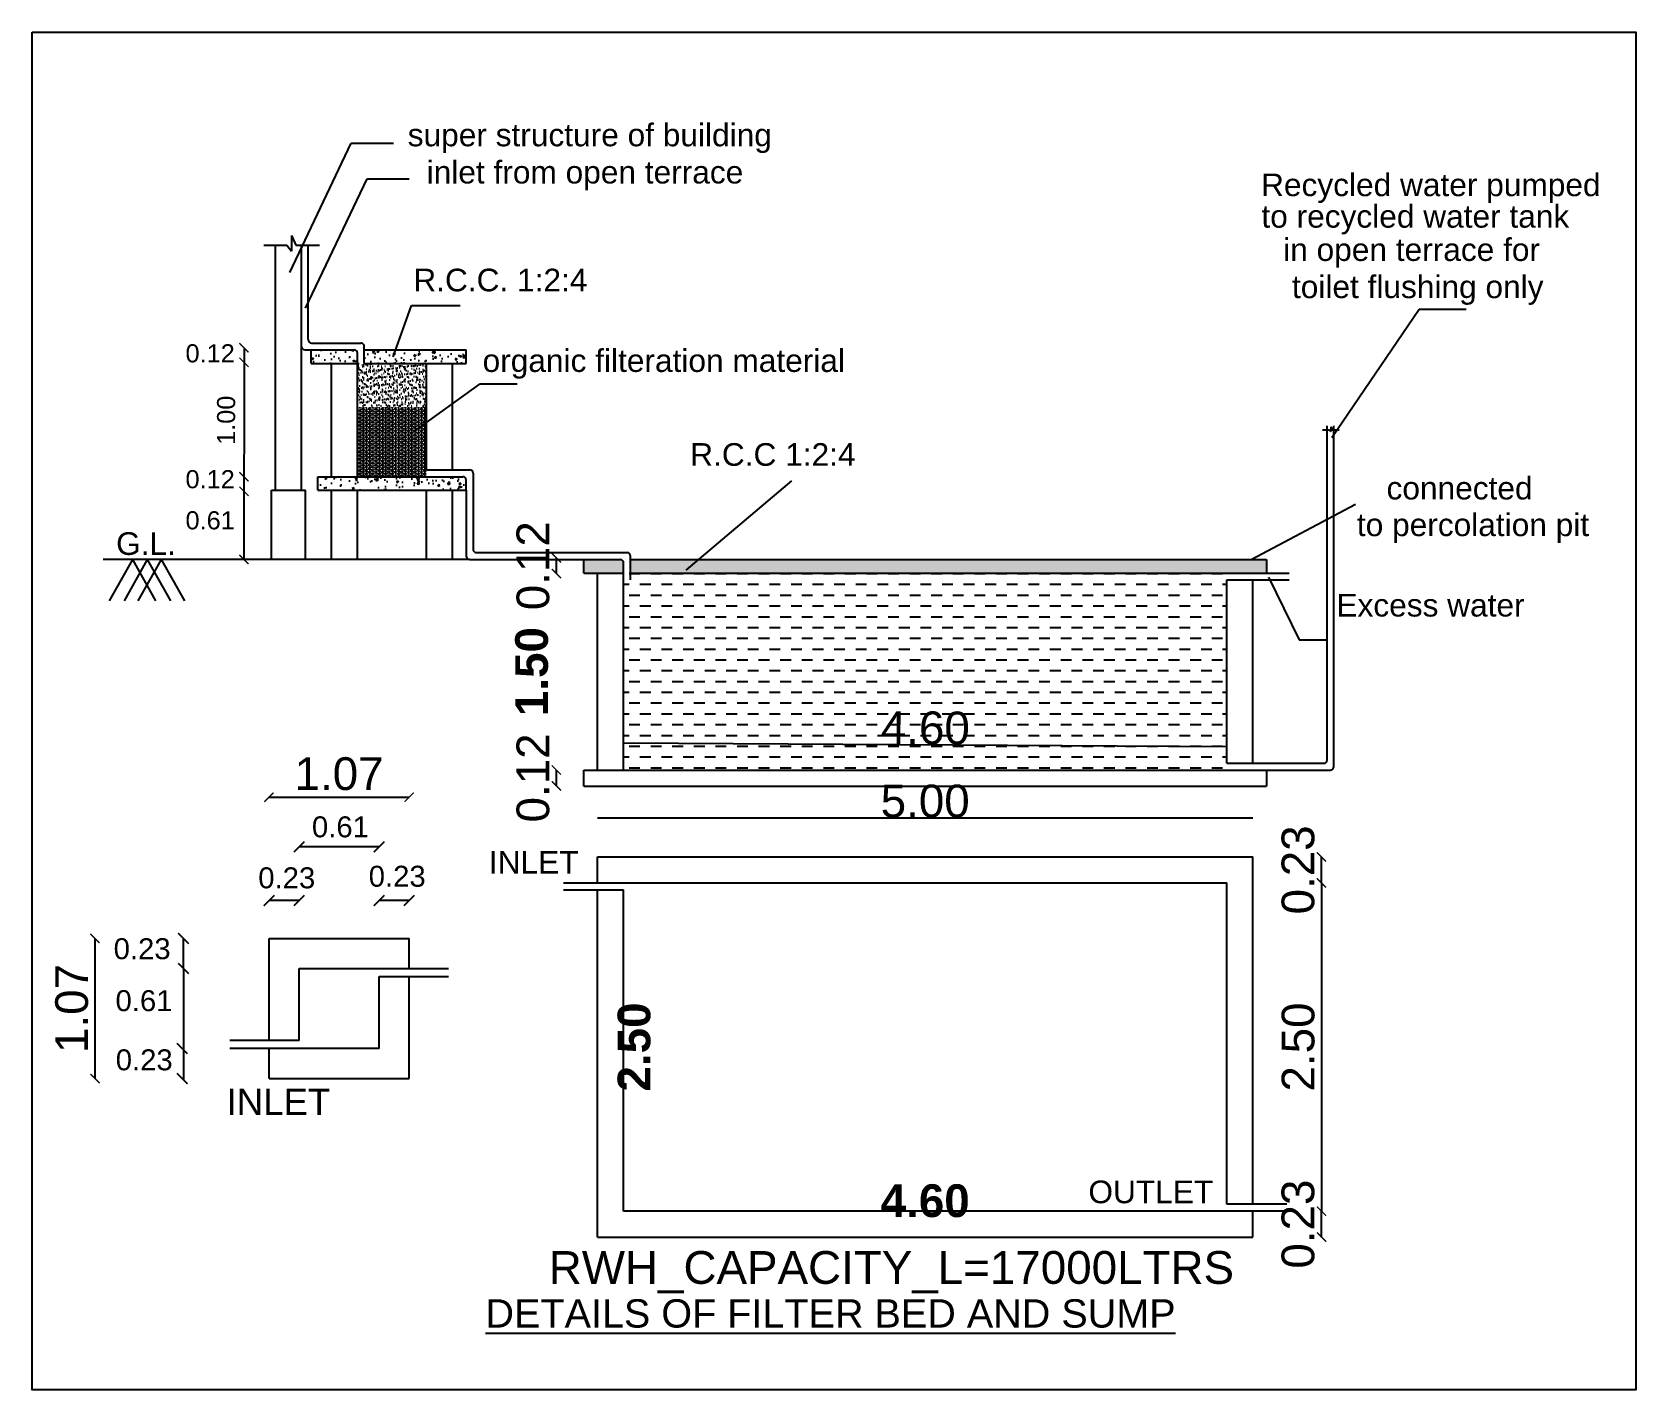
# Model space of a CAD drawing. Header units: metres. Extents: x 108 to 552, y -62 to 254.
# Drawn here: x 145.53 to 157.78, y 169.34 to 179.7 of the extents above; entities that cross this region are included whole.
import ezdxf

# ---------------------------------------------------------------- set-up
doc = ezdxf.new("R2010")
doc.units = ezdxf.units.M
doc.layers.add('RWH', color=130, linetype='Continuous')
doc.styles.add('Ar Bold', font='arialbd.ttf', dxfattribs={"height": 0.25})
doc.styles.get("Standard").update_dxf_attribs({"font": 'arial.ttf', "height": 0.25})
doc.dimstyles.new('DIM .20 W', dxfattribs={"dimscale": 0.001, "dimtxt": 200, "dimasz": 0.1, "dimexe": 0.15, "dimexo": 0.09, "dimgap": 0.09, "dimtad": 1, "dimtoh": 1, "dimzin": 0, "dimdsep": 46, "dimtxsty": 'Standard', "dimblk": 'ARCHTICK', "dimcen": 0.09, "dimse1": 1, "dimse2": 1, "dimadec": 0, "dimazin": 0, "dimtfac": 1, "dimtofl": 0, "dimtmove": 0, "dimatfit": 3, "dimfxl": 0, "dimtolj": 1, "dimtzin": 0, "dimarcsym": 0})
doc.dimstyles.new('ISO-25', dxfattribs={"dimtxt": 2.5, "dimasz": 2.5, "dimexe": 1.25, "dimexo": 0.625, "dimtad": 1, "dimtxsty": 'Standard', "dimcen": 2.5, "dimadec": 0, "dimazin": 0, "dimtfac": 1, "dimtmove": 0, "dimatfit": 3, "dimfxl": 0, "dimarcsym": 0})
doc.dimstyles.new('MAS WI 0.25', dxfattribs={"dimscale": 0.001, "dimtxt": 200, "dimasz": 0.2, "dimexe": 0.1, "dimexo": 0.23, "dimgap": 0.1, "dimtad": 1, "dimtoh": 1, "dimzin": 0, "dimdsep": 46, "dimtxsty": 'Standard', "dimblk": 'ARCHTICK', "dimcen": 0.09, "dimse1": 1, "dimse2": 1, "dimadec": 0, "dimazin": 0, "dimtfac": 1, "dimtofl": 0, "dimtmove": 0, "dimatfit": 3, "dimfxl": 0, "dimtolj": 1, "dimtzin": 0, "dimarcsym": 0})
doc.dimstyles.new('~dimensions', dxfattribs={"dimtxt": 0.25, "dimasz": 0.17, "dimexe": 0.05, "dimexo": 0.0625, "dimgap": 0.06, "dimtad": 1, "dimzin": 4, "dimdsep": 46, "dimtxsty": 'Ar Bold', "dimcen": 0.09, "dimse1": 1, "dimse2": 1, "dimsd1": 1, "dimsd2": 1, "dimclrt": 60, "dimadec": 0, "dimazin": 0, "dimtfac": 1, "dimtix": 1, "dimtofl": 0, "dimtmove": 2, "dimatfit": 3, "dimfxl": 0, "dimtolj": 1, "dimtzin": 0, "dimarcsym": 0})

# ---------------------------------------------------------------- blocks, each defined once
blk = doc.blocks.new('_ArchTick')
at = {"color": 0, "const_width": 0.15}
blk.add_lwpolyline([(-0.5, -0.5), (0.5, 0.5)], dxfattribs=at)
blk = doc.blocks.new('*D75')
at = {"color": 0, "lineweight": -2}
blk.add_line((155.375, 173.206), (155.375, 173.405), dxfattribs=at)
at = {"layer": 'Defpoints', "color": 0}
for p in [(154.652, 173.405), (155.375, 173.405), (154.652, 173.206)]:
    blk.add_point(p, dxfattribs=at)
at = {"color": 0, "lineweight": -2, "xscale": 0.07, "yscale": 0.07, "zscale": 0.07}
for p, rotation in [((155.375, 173.405), 90), ((155.375, 173.206), 270)]:
    blk.add_blockref('_ArchTick', p, dxfattribs=dict(at, rotation=rotation))
at = {"color": 0, "insert": (155.197, 173.306), "char_height": 0.25, "attachment_point": 5, "rotation": 90}
blk.add_mtext('\\A1;0.23', dxfattribs=at)
blk = doc.blocks.new('*D76')
at = {"layer": 'Defpoints', "color": 0}
for p in [(149.535, 175.572), (149.849, 175.572), (149.849, 174.068)]:
    blk.add_point(p, dxfattribs=at)
at = {"layer": 'RWH', "color": 0, "insert": (149.347, 174.82), "char_height": 0.25, "attachment_point": 5, "rotation": 90, "style": 'Ar Bold'}
blk.add_mtext('\\A1;1.50', dxfattribs=at)
blk = doc.blocks.new('*D53')
at = {"color": 0, "lineweight": -2}
blk.add_line((149.535, 173.948), (149.535, 174.068), dxfattribs=at)
at = {"layer": 'Defpoints', "color": 0}
for p in [(149.535, 174.068), (149.745, 174.068), (149.745, 173.948)]:
    blk.add_point(p, dxfattribs=at)
at = {"color": 0, "lineweight": -2, "xscale": 0.07, "yscale": 0.07, "zscale": 0.07}
for p, rotation in [((149.535, 174.068), 90), ((149.535, 173.948), 270)]:
    blk.add_blockref('_ArchTick', p, dxfattribs=dict(at, rotation=rotation))
at = {"color": 0, "insert": (149.357, 174.008), "char_height": 0.25, "attachment_point": 5, "rotation": 90}
blk.add_mtext('\\A1;0.12', dxfattribs=at)
blk = doc.blocks.new('*D54')
at = {"color": 0, "lineweight": -2}
blk.add_line((149.535, 175.568), (149.535, 175.688), dxfattribs=at)
at = {"layer": 'Defpoints', "color": 0}
for p in [(149.535, 175.688), (149.745, 175.688), (149.745, 175.568)]:
    blk.add_point(p, dxfattribs=at)
at = {"color": 0, "lineweight": -2, "xscale": 0.07, "yscale": 0.07, "zscale": 0.07}
for p, rotation in [((149.535, 175.688), 90), ((149.535, 175.568), 270)]:
    blk.add_blockref('_ArchTick', p, dxfattribs=dict(at, rotation=rotation))
at = {"color": 0, "insert": (149.357, 175.628), "char_height": 0.25, "attachment_point": 5, "rotation": 90}
blk.add_mtext('\\A1;0.12', dxfattribs=at)
blk = doc.blocks.new('*D77')
at = {"color": 0, "lineweight": -2}
blk.add_line((147.341, 173.861), (148.411, 173.861), dxfattribs=at)
at = {"layer": 'Defpoints', "color": 0}
for p in [(148.411, 173.861), (147.341, 172.783), (148.411, 172.783)]:
    blk.add_point(p, dxfattribs=at)
at = {"color": 0, "lineweight": -2, "xscale": 0.07, "yscale": 0.07, "zscale": 0.07, "rotation": 180}
blk.add_blockref('_ArchTick', (147.341, 173.861), dxfattribs=at)
at = {"color": 0, "lineweight": -2, "xscale": 0.07, "yscale": 0.07, "zscale": 0.07}
blk.add_blockref('_ArchTick', (148.411, 173.861), dxfattribs=at)
at = {"color": 0, "insert": (147.876, 174.039), "char_height": 0.25, "attachment_point": 5}
blk.add_mtext('\\A1;1.07', dxfattribs=at)
blk = doc.blocks.new('*D78')
at = {"color": 0, "lineweight": -2}
blk.add_line((146.013, 171.713), (146.013, 172.783), dxfattribs=at)
at = {"layer": 'Defpoints', "color": 0}
for p in [(146.013, 172.783), (148.411, 172.783), (148.411, 171.713)]:
    blk.add_point(p, dxfattribs=at)
at = {"color": 0, "lineweight": -2, "xscale": 0.07, "yscale": 0.07, "zscale": 0.07}
for p, rotation in [((146.013, 172.783), 90), ((146.013, 171.713), 270)]:
    blk.add_blockref('_ArchTick', p, dxfattribs=dict(at, rotation=rotation))
at = {"color": 0, "insert": (145.836, 172.248), "char_height": 0.25, "attachment_point": 5, "rotation": 90}
blk.add_mtext('\\A1;1.07', dxfattribs=at)
blk = doc.blocks.new('*D79')
at = {"layer": 'Defpoints', "color": 0}
for p in [(150.048, 173.206), (150.316, 173.206), (150.048, 170.701)]:
    blk.add_point(p, dxfattribs=at)
at = {"layer": 'RWH', "color": 0, "insert": (150.129, 171.954), "char_height": 0.25, "attachment_point": 5, "rotation": 90, "style": 'Ar Bold'}
blk.add_mtext('\\A1;2.50', dxfattribs=at)
blk = doc.blocks.new('*D55')
at = {"layer": 'Defpoints', "color": 0}
for p in [(150.048, 170.701), (154.652, 170.779), (154.652, 170.701)]:
    blk.add_point(p, dxfattribs=at)
at = {"layer": 'RWH', "color": 0, "insert": (152.35, 170.779), "char_height": 0.25, "attachment_point": 5, "style": 'Ar Bold'}
blk.add_mtext('\\A1;4.60', dxfattribs=at)
blk = doc.blocks.new('*D56')
at = {"color": 0, "lineweight": -2}
blk.add_line((155.375, 170.503), (155.375, 170.701), dxfattribs=at)
at = {"layer": 'Defpoints', "color": 0}
for p in [(154.652, 170.701), (155.375, 170.701), (154.652, 170.503)]:
    blk.add_point(p, dxfattribs=at)
at = {"color": 0, "lineweight": -2, "xscale": 0.07, "yscale": 0.07, "zscale": 0.07}
for p, rotation in [((155.375, 170.701), 90), ((155.375, 170.503), 270)]:
    blk.add_blockref('_ArchTick', p, dxfattribs=dict(at, rotation=rotation))
at = {"color": 0, "insert": (155.197, 170.602), "char_height": 0.25, "attachment_point": 5, "rotation": 90}
blk.add_mtext('\\A1;0.23', dxfattribs=at)
blk = doc.blocks.new('*D57')
at = {"color": 0, "lineweight": -2}
blk.add_line((155.375, 173.206), (155.375, 170.701), dxfattribs=at)
at = {"layer": 'Defpoints', "color": 0}
for p in [(154.652, 173.206), (154.652, 170.701), (155.375, 170.701)]:
    blk.add_point(p, dxfattribs=at)
at = {"color": 0, "lineweight": -2, "xscale": 0.07, "yscale": 0.07, "zscale": 0.07}
for p, rotation in [((155.375, 173.206), 90), ((155.375, 170.701), 270)]:
    blk.add_blockref('_ArchTick', p, dxfattribs=dict(at, rotation=rotation))
at = {"color": 0, "insert": (155.198, 171.954), "char_height": 0.25, "attachment_point": 5, "rotation": 90}
blk.add_mtext('\\A1;2.50', dxfattribs=at)
blk = doc.blocks.new('*D80')
at = {"color": 0, "lineweight": -2}
blk.add_line((154.851, 173.702), (149.849, 173.702), dxfattribs=at)
at = {"layer": 'Defpoints', "color": 0}
for p in [(149.849, 174.173), (154.851, 174.173), (149.849, 173.702)]:
    blk.add_point(p, dxfattribs=at)
at = {"color": 0, "lineweight": -2, "xscale": 0.0001, "yscale": 0.0001, "zscale": 0.0001, "rotation": 180}
blk.add_blockref('_ArchTick', (149.849, 173.702), dxfattribs=at)
at = {"color": 0, "lineweight": -2, "xscale": 0.0001, "yscale": 0.0001, "zscale": 0.0001}
blk.add_blockref('_ArchTick', (154.851, 173.702), dxfattribs=at)
at = {"color": 0, "insert": (152.35, 173.83), "char_height": 0.25, "attachment_point": 5}
blk.add_mtext('\\A1;5.00', dxfattribs=at)
blk = doc.blocks.new('*D81')
at = {"color": 0, "lineweight": -2}
blk.add_line((150.048, 174.275), (154.652, 174.247), dxfattribs=at)
at = {"layer": 'Defpoints', "color": 0}
for p in [(150.048, 174.278), (154.652, 174.25), (154.652, 174.247)]:
    blk.add_point(p, dxfattribs=at)
at = {"color": 0, "lineweight": -2, "xscale": 0.0001, "yscale": 0.0001, "zscale": 0.0001}
for p, rotation in [((150.048, 174.275), 179.6600494549023), ((154.652, 174.247), 359.6600494549023)]:
    blk.add_blockref('_ArchTick', p, dxfattribs=dict(at, rotation=rotation))
at = {"color": 0, "insert": (152.351, 174.389), "char_height": 0.25, "attachment_point": 5, "rotation": 359.66}
blk.add_mtext('\\A1;4.60', dxfattribs=at)

msp = doc.modelspace()

# ---------------------------------------------------------------- hatches: boundary and pattern name
h = msp.add_hatch()
h.set_pattern_fill('AR-CONC', color=0, scale=0.000864712, style=0)
h.set_pattern_definition([(50, (-13.66015, 72.10549), (0.157537185, -0.01378271), [0.01647275, -0.1812003]), (355, (-13.66015, 72.10549), (-0.03047488, 0.16520888), [0.0131782, -0.14496024]), (100.451, (-13.64702, 72.10434), (0.12706288, 0.15142542), [0.01399968, -0.15399648]), (46.1842, (-13.66015, 72.14942), (0.23440517, -0.03635449), [0.02470913, -0.27180045]), (96.6356, (-13.64061, 72.14639), (0.20528618, 0.21395173), [0.02099952, -0.23099472]), (351.184, (-13.66015, 72.14942), (0.2052865, 0.21395135), [0.0197673, -0.21744036]), (21, (-13.63819, 72.13843), (0.13110314, -0.08843017), [0.01647275, -0.1812003]), (326, (-13.63819, 72.13843), (0.05344093, 0.15926946), [0.0131782, -0.14496024]), (71.4514, (-13.62726, 72.13107), (0.1845437, 0.07083964), [0.01399968, -0.15399648]), (37.5, (-13.66015, 72.10549), (0.002670751, 0.073115718), [0, -0.14320315, 0, -0.14715661, 0, -0.145509334]), (7.5, (-13.66015, 72.10549), (0.057779733, 0.0866273), [0, -0.08390123, 0, -0.139908597, 0, -0.055458275]), (327.5, (-13.70913, 72.10549), (0.117246752, -0.004953711), [0, -0.054909183, 0, -0.17131665, 0, -0.227324016]), (317.5, (-13.73109, 72.10549), (0.12808901, 0.02198658), [0, -0.07138194, 0, -0.113771827, 0, -0.161433])])
h.paths.add_polyline_path([(148.84659, 177.17216), (148.84659, 177.27592), (148.06835, 177.27592), (148.06835, 177.17216)])
h.paths.add_polyline_path([(147.66194, 177.27592), (147.66194, 177.17216), (148.01647, 177.17216), (148.01647, 177.24998, 0.41421356), (147.99053, 177.27592)])
h.paths.add_polyline_path([(147.71382, 176.30744), (147.71382, 176.20368), (148.84659, 176.20368), (148.84659, 176.2815, 0.41421356), (148.82065, 176.30744)])
h = msp.add_hatch()
h.set_pattern_fill('AR-SAND', color=0, scale=0.000864712, style=0)
h.set_pattern_definition([(37.5, (-13.66015, 72.10549), (-0.0013835655, 0.0423201273), [0, -0.033384783, 0, -0.037338244, 0, -0.035690969]), (7.5, (-13.66015, 72.10549), (0.038870797, 0.061984694), [0, -0.018010212, 0, -0.030090232, 0, -0.0115309284]), (327.5, (-13.687164, 72.10549), (0.068398023, 0.000124275), [0, -0.0109818365, 0, -0.0395346115, 0, -0.051614632]), (317.5, (-13.687164, 72.10549), (0.066025607, 0.019276956), [0, -0.005490918, 0, -0.025917134, 0, -0.0296509587])])
h.paths.add_polyline_path([(148.54394, 177.17216), (148.06835, 177.17216), (148.01647, 177.17216), (148.01647, 176.84401), (148.54394, 176.84401)])
h = msp.add_hatch()
h.set_pattern_fill('HEX', color=0, scale=0.002594, style=0)
h.set_pattern_definition([(0, (-123.769329, 29.866771), (0, 0.0142658207), [0.0082363774, -0.0164727548]), (120, (-123.769329, 29.866771), (-0.01235456315, -0.00713291036), [0.0082363774, -0.0164727548]), (60, (-123.761093, 29.866771), (-0.01235456315, 0.00713291036), [0.0082363774, -0.0164727548])])
h.paths.add_polyline_path([(148.54394, 176.83492), (148.01647, 176.83492), (148.01647, 176.30744), (148.54394, 176.30744)])
h = msp.add_hatch()
h.set_pattern_fill('AR-CONC', color=0, scale=0.000432356, style=0)
h.set_pattern_definition([(50, (-66.07174, 107.687234), (0.078768593, -0.006891356), [0.008236377, -0.090600151]), (355, (-66.07174, 107.687234), (-0.01523744, 0.082604442), [0.006589102, -0.07248012]), (100.451, (-66.065176, 107.68666), (0.063531438, 0.07571271), [0.00699984, -0.07699824]), (46.1842, (-66.07174, 107.7092), (0.117202587, -0.018177243), [0.012354566, -0.13590023]), (96.6356, (-66.06197, 107.70768), (0.10264309, 0.106975867), [0.01049976, -0.11549736]), (351.184, (-66.07174, 107.7092), (0.10264325, 0.10697568), [0.00988365, -0.10872018]), (21, (-66.06076, 107.70371), (0.065551568, -0.044215087), [0.008236377, -0.090600151]), (326, (-66.06076, 107.70371), (0.026720464, 0.07963473), [0.006589102, -0.07248012]), (71.4514, (-66.055295, 107.70002), (0.09227185, 0.03541982), [0.00699984, -0.07699824]), (37.5, (-66.07174, 107.687234), (0.0013353754, 0.036557859), [0, -0.071601574, 0, -0.073578305, 0, -0.072754667]), (7.5, (-66.07174, 107.687234), (0.0288898666, 0.0433136495), [0, -0.0419506156, 0, -0.069954299, 0, -0.027729137]), (327.5, (-66.09623, 107.687234), (0.058623376, -0.0024768555), [0, -0.027454591, 0, -0.085658325, 0, -0.113662008]), (317.5, (-66.10721, 107.687234), (0.064044506, 0.01099329), [0, -0.035690969, 0, -0.056885913, 0, -0.080716499])])
h.paths.add_polyline_path([(150.09999, 175.67621), (150.09999, 175.57244), (154.95512, 175.57244), (154.95512, 175.67621)])
edge = h.paths.add_edge_path()
edge.add_line((150.0481, 175.57244), (150.0481, 175.65026))
edge.add_arc((150.02216, 175.65026), 0.02594, 0, 90)
edge.add_line((150.02216, 175.67621), (149.74546, 175.67621))
edge.add_line((149.74546, 175.67621), (149.74546, 175.57244))
edge.add_line((149.74546, 175.57244), (150.0481, 175.57244))
h = msp.add_hatch()
h.set_pattern_fill('DASH', color=0, scale=0.025941, style=0)
h.set_pattern_definition([(0, (-123.76933, 29.86677), (0.082363774, 0.082363774), [0.082363774, -0.082363774])])
h.paths.add_polyline_path([(154.65247, 175.57244), (150.0481, 175.57244), (150.0481, 174.06808), (151.56135, 174.05511), (151.56135, 174.08105), (154.65247, 174.06808)])

# ---------------------------------------------------------------- linework, layer by layer
for p, q in [((147.51377, 178.14984), (147.51377, 178.02829)), ((147.51377, 178.14984), (147.54605, 178.07564)), ((147.30196, 178.07564), (147.47715, 178.07564)), ((147.38955, 176.20368), (147.38955, 178.07564)), ((147.47715, 178.07564), (147.51377, 178.02829)), ((147.54605, 178.07564), (147.7276, 178.07564)), ((147.58844, 176.20368), (147.58844, 178.07564)), ((147.58844, 177.30186), (147.58844, 178.07564)), ((147.64032, 177.35375), (147.64032, 178.07564)), ((147.15087, 177.28424), (147.14993, 175.67621)), ((147.61438, 177.27592), (147.99053, 177.27592)), ((147.66194, 177.17216), (147.66194, 177.27592)), ((147.66626, 177.3278), (148.04241, 177.3278)), ((148.06835, 177.17216), (148.06835, 177.30186)), ((148.06835, 177.27592), (148.84659, 177.27592)), ((148.84659, 177.17216), (148.84659, 177.27592)), ((147.66194, 177.17216), (148.01647, 177.17216)), ((147.81758, 176.30744), (147.81758, 177.17216)), ((148.01647, 176.30744), (148.01647, 177.24998)), ((148.06835, 177.17216), (148.84659, 177.17216)), ((148.54394, 176.35933), (148.54394, 177.17216)), ((148.74283, 176.35933), (148.74283, 177.17216)), ((155.38244, 176.6665), (155.43499, 176.6665)), ((155.41819, 174.1459), (155.41819, 176.69564)), ((155.43499, 176.6665), (155.44598, 176.65229)), ((155.44598, 176.68876), (155.45566, 176.6665)), ((155.44598, 176.68876), (155.44598, 176.65229)), ((155.45566, 176.6665), (155.51013, 176.6665)), ((155.47007, 174.09402), (155.47007, 176.69564)), ((147.71382, 176.30744), (148.82065, 176.30744)), ((147.71382, 176.20368), (147.71382, 176.30744)), ((148.54394, 176.35933), (148.87253, 176.35933)), ((148.89847, 176.33339), (148.89847, 175.75403)), ((147.35929, 176.20368), (147.6187, 176.20368)), ((147.35929, 175.67621), (147.35929, 176.20368)), ((147.6187, 175.67621), (147.6187, 176.20368)), ((147.71382, 176.20368), (148.84659, 176.20368)), ((147.81758, 175.67621), (147.81758, 176.20368)), ((148.01647, 175.67621), (148.01647, 176.20368)), ((148.54394, 175.67621), (148.54394, 176.20368)), ((148.74283, 175.67621), (148.74283, 176.20368)), ((148.84659, 176.20368), (148.84659, 176.2815)), ((148.84659, 176.20368), (148.84659, 175.70215)), ((154.839, 175.67621), (155.63479, 176.09764)), ((148.92442, 175.72809), (150.07405, 175.72809)), ((150.09999, 175.52056), (150.09999, 175.70215)), ((148.87253, 175.67621), (146.0746, 175.67621)), ((146.298, 175.67621), (146.12084, 175.35926)), ((146.41202, 175.67621), (146.23485, 175.35926)), ((146.298, 175.67621), (146.47516, 175.35926)), ((146.51789, 175.67621), (146.34073, 175.35926)), ((146.41202, 175.67621), (146.58918, 175.35926)), ((146.51789, 175.67621), (146.69505, 175.35926)), ((148.87253, 175.67621), (149.74546, 175.67621)), ((149.74546, 175.57244), (149.74546, 175.67621)), ((149.74546, 175.67621), (150.02216, 175.67621)), ((149.74546, 175.57244), (150.0481, 175.57244)), ((149.84922, 174.06808), (149.84922, 175.57244)), ((150.0481, 174.06808), (150.0481, 175.65026)), ((150.09999, 175.67621), (154.95512, 175.67621)), ((150.09999, 175.57244), (155.12714, 175.57244)), ((154.95512, 175.67621), (154.95512, 175.57244)), ((154.65247, 175.52056), (155.12714, 175.52056)), ((154.65247, 174.11996), (154.65247, 175.52056)), ((154.85135, 174.11996), (154.85135, 175.52056)), ((154.65247, 174.11996), (155.39225, 174.11996)), ((149.74546, 174.06808), (155.44413, 174.06808)), ((149.74546, 173.94431), (149.74546, 174.06808)), ((154.95512, 174.06808), (154.95512, 173.94431)), ((149.74546, 173.94431), (154.95512, 173.94431)), ((148.18139, 173.48169), (147.57139, 173.48169)), ((149.84922, 173.40504), (154.85135, 173.40504)), ((149.84922, 173.20616), (149.84922, 173.40504)), ((154.85135, 170.75333), (154.85135, 173.40504)), ((149.58981, 173.20616), (154.65247, 173.20616)), ((149.58981, 173.15428), (150.0481, 173.15428)), ((149.84922, 170.50257), (149.84922, 173.15428)), ((150.0481, 170.70145), (150.0481, 173.15428)), ((154.65247, 170.75333), (154.65247, 173.20616)), ((147.57139, 173.07229), (147.34139, 173.07229)), ((148.41139, 173.07229), (148.18139, 173.07229)), ((146.68775, 172.553), (146.68775, 172.783)), ((147.34139, 172.783), (148.41139, 172.783)), ((147.34139, 172.003), (147.34139, 172.783)), ((148.41139, 172.553), (148.41139, 172.783)), ((146.68775, 172.553), (146.68739, 171.70396)), ((147.57139, 172.553), (148.71139, 172.553)), ((147.57139, 172.003), (147.57139, 172.553)), ((148.18139, 172.493), (148.71139, 172.493)), ((148.18139, 171.943), (148.18139, 172.493)), ((148.41139, 171.713), (148.41139, 172.493)), ((147.57139, 172.003), (147.04139, 172.003)), ((148.18139, 171.943), (147.04139, 171.943)), ((147.34139, 171.713), (147.34139, 171.943)), ((147.34139, 171.713), (148.41139, 171.713)), ((155.11076, 170.70145), (150.0481, 170.70145)), ((155.11076, 170.75333), (154.65247, 170.75333)), ((154.85135, 170.50257), (154.85135, 170.70145)), ((149.84922, 170.50257), (154.85135, 170.50257))]:
    msp.add_line(p, q)
msp.add_lwpolyline([(145.53255, 179.70177), (157.77529, 179.70177), (157.77529, 169.33617), (145.53255, 169.33617)], close=True)
for centre, start, end in [((147.61438, 177.30186), 180, 270), ((147.66626, 177.35375), 180, 270), ((147.99053, 177.24998), 0, 90), ((148.04241, 177.30186), 0, 90), ((148.82065, 176.2815), 0, 90), ((148.87253, 176.33339), 0, 90), ((148.87253, 175.70215), 180, 270), ((148.92442, 175.75403), 180, 270), ((150.07405, 175.70215), 0, 90), ((150.02216, 175.65026), 0, 90), ((155.39225, 174.1459), 270, 0), ((155.44413, 174.09402), 270, 0)]:
    msp.add_arc(centre, 0.02594, start, end)

# ---------------------------------------------------------------- block references
for p, xscale, yscale, zscale, rotation in [((147.15028, 177.29206), 0.07, 0.07, 0.07, 90), ((147.15023, 177.18047), 0.07, 0.07, 0.07, 90), ((147.15028, 176.30744), 0.07, 0.07, 0.07, 90), ((147.15023, 176.19586), 0.07, 0.07, 0.07, 90), ((147.15023, 175.67621), 0.07, 0.07, 0.07, 90), ((147.57139, 173.48169), 0.0809518514406282, 0.0809518514406282, 0.0809518514406282, 180), ((147.34139, 173.07229), 0.0809518514406282, 0.0809518514406282, 0.0809518514406282, 180.0000000000675), ((148.18139, 173.07229), 0.0809518514406282, 0.0809518514406282, 0.0809518514406282, 180.0000000000675), ((146.68775, 172.783), 0.0809518514406282, 0.0809518514406282, 0.0809518514406282, 90), ((146.68775, 172.553), 0.0809518514406282, 0.0809518514406282, 0.0809518514406282, 90), ((146.67835, 171.943), 0.0809518514406282, 0.0809518514406282, 0.0809518514406282, 90), ((146.67835, 171.713), 0.0809518514406282, 0.0809518514406282, 0.0809518514406282, 90)]:
    msp.add_blockref('_ArchTick', p, dxfattribs=dict(xscale=xscale, yscale=yscale, zscale=zscale, rotation=rotation))
at = {"xscale": 0.0809518514406282, "yscale": 0.0809518514406282, "zscale": 0.0809518514406282}
for p in [(148.18139, 173.48169), (147.57139, 173.07229), (148.41139, 173.07229)]:
    msp.add_blockref('_ArchTick', p, dxfattribs=at)

# ---------------------------------------------------------------- texts
for s, height, p in [('super structure of building', 0.1729423, (148.40006, 178.83)), ('inlet from open terrace', 0.1729423, (148.54463, 178.54581)), ('Recycled water pumped ', 0.1729423, (154.91405, 178.44914)), ('to recycled water tank', 0.1729423, (154.91653, 178.2087)), ('in open terrace for ', 0.1729423, (155.08254, 177.95461)), ('R.C.C. 1:2:4', 0.1729423, (148.44274, 177.72259)), (' toilet flushing only', 0.1729423, (155.08254, 177.67105)), ('organic filteration material', 0.1729423, (148.97161, 177.10729)), ('R.C.C 1:2:4', 0.1729423, (150.55649, 176.39069)), (' connected ', 0.1729423, (155.80453, 176.13403)), ('to percolation pit', 0.1729423, (155.64544, 175.85424)), ('G.L.', 0.172942, (146.17393, 175.71064)), ('Excess water ', 0.1729423, (155.489, 175.24008)), ('INLET', 0.172942, (149.01961, 173.2773)), ('INLET', 0.2, (147.01746, 171.43481)), ('OUTLET', 0.172942, (153.59595, 170.76155)), ('%%UDETAILS OF FILTER BED AND SUMP', 0.2161779, (148.99329, 169.81213))]:
    msp.add_text(s, height=height).set_placement(p)
at = {"attachment_point": 5}
for s, insert, char_height in [('0.12', (146.89186, 177.2485), 0.138354), ('0.12', (146.89186, 176.28755), 0.138354), ('0.61', (146.89186, 175.97383), 0.138354), ('0.61', (147.88632, 173.63359), 0.16), ('0.23', (147.47658, 173.24432), 0.16), ('0.23', (148.31964, 173.2564), 0.16), ('0.23', (146.37264, 172.70323), 0.16), ('0.61', (146.38697, 172.30646), 0.16), ('0.23', (146.3886, 171.85495), 0.16)]:
    msp.add_mtext(s, dxfattribs=dict(at, insert=insert, char_height=char_height))
at = {"insert": (147.01454, 176.73816), "char_height": 0.138354, "attachment_point": 5, "rotation": 90}
msp.add_mtext('1.00', dxfattribs=at)
at = {"layer": 'RWH', "insert": (152.0922, 170.2349), "char_height": 0.250021, "attachment_point": 5}
msp.add_mtext_dynamic_manual_height_columns('RWH_CAPACITY_L=17000LTRS', width=0.0093704, gutter_width=0.0009, heights=[0], dxfattribs=at)

# ---------------------------------------------------------------- dimensions: what is measured, and where the dimension line sits
for base, p1, p2, picture, middle in [((149.53505, 175.68808), (149.74546, 175.56808), (149.74546, 175.68808), '*D54', (149.53505, 175.62808)), ((149.53505, 174.06808), (149.74546, 173.94808), (149.74546, 174.06808), '*D53', (149.53505, 174.00808))]:
    dim = msp.add_linear_dim(base=base, p1=p1, p2=p2, angle=90, dimstyle='MAS WI 0.25', override={"dimtxt": 150, "dimasz": 70, "dimgap": 50})
    dim.commit()
    dim.dimension.update_dxf_attribs({"geometry": picture, "text_midpoint": middle, "dimtype": 161})
at = {"color": 0}
for p1, p2, distance, picture, middle in [((150.0481, 174.27775), (154.65247, 174.25044), -0.00303, '*D81', (152.35103, 174.38879)), ((154.85135, 174.17342), (149.84922, 174.17342), 0.47152, '*D80', (152.35029, 173.82963))]:
    dim = msp.add_aligned_dim(p1=p1, p2=p2, distance=distance, dimstyle='DIM .20 W', dxfattribs=at)
    dim.commit()
    dim.dimension.update_dxf_attribs({"geometry": picture, "text_midpoint": middle})
for p1, p2, distance, picture, middle in [((147.34139, 172.783), (148.41139, 172.783), 1.07807, '*D77', (147.87639, 174.03872)), ((154.65247, 173.20616), (154.65247, 170.70145), 0.72275, '*D57', (155.19758, 171.95381)), ((148.41139, 171.713), (148.41139, 172.783), 2.39797, '*D78', (145.83578, 172.248))]:
    dim = msp.add_aligned_dim(p1=p1, p2=p2, distance=distance, dimstyle='MAS WI 0.25', override={"dimtxt": 150, "dimasz": 70, "dimgap": 50})
    dim.commit()
    dim.dimension.update_dxf_attribs({"geometry": picture, "text_midpoint": middle})
for base, p1, p2, picture, middle in [((155.37522, 173.40504), (154.65247, 173.20616), (154.65247, 173.40504), '*D75', (155.37522, 173.3056)), ((155.37522, 170.70145), (154.65247, 170.50257), (154.65247, 170.70145), '*D56', (155.37522, 170.60201))]:
    dim = msp.add_linear_dim(base=base, p1=p1, p2=p2, angle=90, text='0.23', dimstyle='MAS WI 0.25', override={"dimtxt": 150, "dimasz": 70, "dimgap": 50})
    dim.commit()
    dim.dimension.update_dxf_attribs({"geometry": picture, "text_midpoint": middle, "dimtype": 161})
at = {"layer": 'RWH'}
for p1, p2, distance, picture, middle in [((149.84922, 174.06808), (149.84922, 175.57244), 0.31417, '*D76', (149.34741, 174.82026)), ((150.0481, 170.70145), (150.0481, 173.20616), -0.26806, '*D79', (150.12853, 171.95381))]:
    dim = msp.add_aligned_dim(p1=p1, p2=p2, distance=distance, dimstyle='~dimensions', override={"dimclrt": 0}, dxfattribs=at)
    dim.commit()
    dim.dimension.update_dxf_attribs({"geometry": picture, "text_midpoint": middle})
dim = msp.add_linear_dim(base=(154.65247, 170.77929), p1=(150.0481, 170.70145), p2=(154.65247, 170.70145), angle=0, dimstyle='~dimensions', override={"dimclrt": 0}, dxfattribs=at)
dim.commit()
dim.dimension.update_dxf_attribs({"geometry": '*D55', "text_midpoint": (152.35029, 170.77929), "dimtype": 161})

# ---------------------------------------------------------------- leaders
for points in [[(147.49936, 177.86518), (147.969, 178.85318), (148.29034, 178.85318)], [(147.61993, 177.59408), (148.08958, 178.58208), (148.41091, 178.58208)], [(148.28815, 177.22203), (148.42973, 177.61366), (148.80001, 177.61366)], [(155.4536, 176.60783), (156.12191, 177.58529), (156.47994, 177.58529)], [(148.45151, 176.65635), (148.95248, 177.01534), (149.23564, 177.01534)], [(150.52547, 175.59306), (151.3318, 176.27674)], [(154.97128, 175.54134), (155.20347, 175.06342), (155.40751, 175.06342)]]:
    msp.add_leader(points, dimstyle='ISO-25', override={"dimscale": 0.001, "dimexe": 0.12, "dimexo": 0.12, "dimgap": 0.12})

doc.saveas('drawing.dxf')
